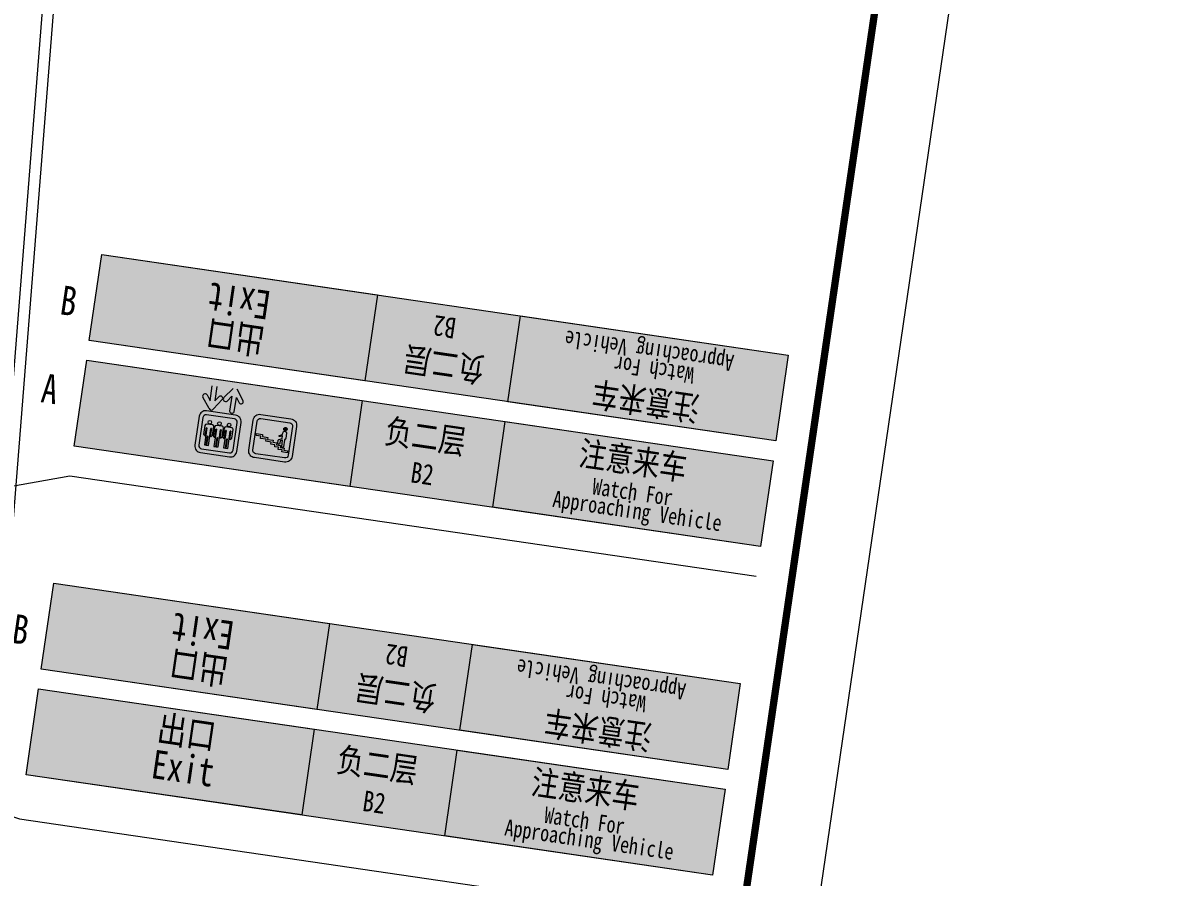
# Model space of a CAD drawing. Header units: inches. Extents: x -414268 to 632271, y -366004 to 318730.
# Drawn here: x 402142 to 448575, y 73429 to 108398 of the extents above; entities that cross this region are included whole.
import ezdxf

# ---------------------------------------------------------------- set-up
doc = ezdxf.new("R2010")
doc.units = ezdxf.units.IN
doc.header["$LTSCALE"] = 1200
doc.header["$MEASUREMENT"] = 0
doc.layers.get('0').update_dxf_attribs({"linetype": 'CONTINUOUS', "lineweight": 0})
doc.layers.add('0--灯箱--字', color=7, linetype='CONTINUOUS', lineweight=0, true_color=0xf7f7f7)
doc.layers.add('0-栋牌字体', color=7, linetype='CONTINUOUS', lineweight=0, true_color=0xf7f7f7)
for name, color, linetype, lineweight in [('0--灯箱字(黄底黑字)', 7, 'CONTINUOUS', 0), ('0-增加车位', 6, 'CONTINUOUS', 0), ('COLUMN', 7, 'CONTINUOUS', 0), ('PUB_TITLE', 7, 'CONTINUOUS', 0)]:
    doc.layers.add(name, color=color, linetype=linetype, lineweight=lineweight)
doc.styles.add('-宋体', font='', dxfattribs={"width": 0.8})
doc.styles.add('-黑体', font='simhei.ttf', dxfattribs={"width": 0.8})
doc.styles.get('-宋体').set_extended_font_data('SimSun')

# ---------------------------------------------------------------- blocks, each defined once
blk = doc.blocks.new('A$C27BC456A')
blk.add_hatch(color=250).paths.add_polyline_path([(14885, 112856), (14885, 114956), (8330, 114956), (8330, 112856)])
at = {"color": 250}
blk.add_lwpolyline([(8330, 114956), (14885, 114956), (14885, 112856), (8330, 112856), (8330, 114956)], dxfattribs=at)
blk = doc.blocks.new('A$C744A17C1')
at = {"true_color": 0xf7f7f7}
h = blk.add_hatch(color=7, dxfattribs=at)
edge = h.paths.add_edge_path()
edge.add_line((-3036, 95701), (-4283, 95701))
edge.add_arc((-4283, 95427), 273, 90, 180)
edge.add_line((-4556, 95427), (-4556, 94185))
edge.add_arc((-4283, 94185), 273, 180, 270)
edge.add_line((-4283, 93912), (-3036, 93912))
edge.add_arc((-3036, 94185), 273, 270, 360)
edge.add_line((-2763, 94185), (-2763, 95427))
edge.add_arc((-3036, 95427), 273, 0, 90)
edge = h.paths.add_edge_path(flags=16)
edge.add_line((-3061, 95535), (-4258, 95535))
edge.add_arc((-4258, 95403), 132, 90, 180)
edge.add_line((-4390, 95403), (-4390, 94210))
edge.add_arc((-4258, 94210), 132, 180, 270)
edge.add_line((-4258, 94078), (-3061, 94078))
edge.add_arc((-3061, 94210), 132, 270, 360)
edge.add_line((-2928, 94210), (-2928, 95403))
edge.add_arc((-3061, 95403), 132, 0, 90)
for points in [[(-4106, 95186), (-4093, 95189), (-4081, 95195), (-4071, 95203), (-4063, 95213), (-4056, 95224), (-4052, 95236), (-4051, 95250), (-4052, 95263), (-4056, 95275), (-4063, 95286), (-4071, 95296), (-4081, 95304), (-4093, 95310), (-4106, 95314), (-4119, 95315), (-4134, 95314), (-4146, 95310), (-4158, 95304), (-4168, 95296), (-4176, 95286), (-4182, 95275), (-4187, 95263), (-4188, 95250), (-4187, 95236), (-4182, 95224), (-4176, 95213), (-4168, 95203), (-4158, 95195), (-4146, 95189), (-4133, 95186), (-4119, 95184)], [(-4150, 94529), (-4150, 94521), (-4147, 94514), (-4143, 94507), (-4138, 94502), (-4126, 94495), (-4111, 94492), (-4097, 94495), (-4091, 94497), (-4085, 94502), (-4080, 94507), (-4076, 94514), (-4074, 94521), (-4073, 94530), (-4073, 94786), (-3976, 94739), (-3975, 94643), (-3974, 94633), (-3972, 94625), (-3968, 94617), (-3963, 94612), (-3957, 94607), (-3951, 94604), (-3936, 94601), (-3922, 94603), (-3916, 94606), (-3910, 94611), (-3905, 94616), (-3901, 94623), (-3898, 94631), (-3898, 94641), (-3898, 94756), (-3900, 94770), (-3905, 94780), (-3913, 94789), (-3922, 94795), (-3922, 94795), (-4039, 94850), (-4039, 94962), (-3945, 94916), (-3932, 94912), (-3920, 94914), (-3911, 94919), (-3905, 94927), (-3902, 94936), (-3904, 94946), (-3910, 94955), (-3915, 94960), (-3922, 94963), (-4039, 95021), (-4039, 95091), (-4041, 95107), (-4046, 95120), (-4053, 95132), (-4063, 95141), (-4074, 95148), (-4086, 95154), (-4100, 95156), (-4114, 95158), (-4128, 95157), (-4142, 95154), (-4155, 95148), (-4166, 95141), (-4175, 95132), (-4183, 95121), (-4188, 95108), (-4190, 95093), (-4190, 94884), (-4189, 94874), (-4186, 94864), (-4177, 94847), (-4164, 94833), (-4150, 94822), (-4150, 94794)]]:
    blk.add_hatch(color=256).paths.add_polyline_path(points)
blk.add_hatch(color=7, dxfattribs=at).paths.add_polyline_path([(-2973, 94899), (-3229, 94898), (-3229, 94814), (-3456, 94813), (-3456, 94729), (-3683, 94728), (-3683, 94643), (-3849, 94643), (-3848, 94559), (-4016, 94558), (-4016, 94474), (-4177, 94473), (-4177, 94389), (-4338, 94388), (-4337, 94303), (-4113, 94304), (-4113, 94389), (-3952, 94389), (-3952, 94474), (-3789, 94474), (-3789, 94559), (-3621, 94559), (-3621, 94636), (-3621, 94644), (-3394, 94644), (-3395, 94729), (-3167, 94729), (-3168, 94814), (-2973, 94814)])
at = {"color": 7, "lineweight": 0, "ltscale": 5, "true_color": 0xf7f7f7}
for points in [[(-3036, 95701), (-4283, 95701, 0.414214), (-4556, 95427), (-4556, 94185, 0.414214), (-4283, 93912), (-3036, 93912, 0.414214), (-2763, 94185), (-2763, 95427, 0.414214)], [(-3061, 95535), (-4258, 95535, 0.414214), (-4390, 95403), (-4390, 94210, 0.414214), (-4258, 94078), (-3061, 94078, 0.414214), (-2928, 94210), (-2928, 95403, 0.414214)]]:
    blk.add_lwpolyline(points, format="xyb", close=True, dxfattribs=at)
at = {"color": 7, "true_color": 0xf7f7f7}
blk.add_lwpolyline([(-2972, 94814), (-2973, 94899), (-3229, 94898), (-3229, 94814), (-3456, 94813), (-3456, 94729), (-3683, 94728), (-3683, 94643), (-3849, 94643), (-3848, 94559), (-4016, 94558), (-4016, 94474), (-4177, 94473), (-4177, 94389), (-4338, 94388), (-4337, 94303), (-4113, 94304), (-4113, 94389), (-3952, 94389), (-3952, 94474), (-3789, 94474), (-3789, 94559), (-3621, 94559), (-3621, 94636), (-3621, 94644), (-3394, 94644), (-3395, 94729), (-3167, 94729), (-3168, 94814), (-2973, 94814), (-2973, 94899)], dxfattribs=at)
at = {"layer": '0-栋牌字体', "linetype": 'ByBlock'}
for points in [[(-4106, 95186), (-4093, 95189), (-4081, 95195), (-4071, 95203), (-4063, 95213), (-4056, 95224), (-4052, 95236), (-4051, 95250), (-4052, 95263), (-4056, 95275), (-4063, 95286), (-4071, 95296), (-4081, 95304), (-4093, 95310), (-4106, 95314), (-4119, 95315), (-4134, 95314), (-4146, 95310), (-4158, 95304), (-4168, 95296), (-4176, 95286), (-4182, 95275), (-4187, 95263), (-4188, 95250), (-4187, 95236), (-4182, 95224), (-4176, 95213), (-4168, 95203), (-4158, 95195), (-4146, 95189), (-4133, 95186), (-4119, 95184)], [(-4150, 94529), (-4150, 94521), (-4147, 94514), (-4143, 94507), (-4138, 94502), (-4126, 94495), (-4111, 94492), (-4097, 94495), (-4091, 94497), (-4085, 94502), (-4080, 94507), (-4076, 94514), (-4074, 94521), (-4073, 94530), (-4073, 94786), (-3976, 94739), (-3975, 94643), (-3974, 94633), (-3972, 94625), (-3968, 94617), (-3963, 94612), (-3957, 94607), (-3951, 94604), (-3936, 94601), (-3922, 94603), (-3916, 94606), (-3910, 94611), (-3905, 94616), (-3901, 94623), (-3898, 94631), (-3898, 94641), (-3898, 94756), (-3900, 94770), (-3905, 94780), (-3913, 94789), (-3922, 94795), (-3922, 94795), (-4039, 94850), (-4039, 94962), (-3945, 94916), (-3932, 94912), (-3920, 94914), (-3911, 94919), (-3905, 94927), (-3902, 94936), (-3904, 94946), (-3910, 94955), (-3915, 94960), (-3922, 94963), (-4039, 95021), (-4039, 95091), (-4041, 95107), (-4046, 95120), (-4053, 95132), (-4063, 95141), (-4074, 95148), (-4086, 95154), (-4100, 95156), (-4114, 95158), (-4128, 95157), (-4142, 95154), (-4155, 95148), (-4166, 95141), (-4175, 95132), (-4183, 95121), (-4188, 95108), (-4190, 95093), (-4190, 94884), (-4189, 94874), (-4186, 94864), (-4177, 94847), (-4164, 94833), (-4150, 94822), (-4150, 94794)]]:
    blk.add_lwpolyline(points, close=True, dxfattribs=at)

msp = doc.modelspace()

# ---------------------------------------------------------------- hatches: boundary and pattern name
for points in [[(416660.4, 97259), (405381.4, 98908.6), (404867.8, 95397), (416146.8, 93747.4)], [(415527.2, 89424.1), (416040.7, 92935.7), (404761.8, 94585.3), (404248.2, 91073.6)], [(421379.9, 88568.1), (432341.4, 86965), (432855, 90476.6), (421893.5, 92079.7)], [(414694, 83813.7), (403415, 85463.3), (402901.4, 81951.6), (414180.4, 80302.1)], [(413560.8, 75978.7), (414074.3, 79490.4), (402795.4, 81139.9), (402281.8, 77628.3)], [(419413.5, 75122.8), (430375, 73519.6), (430888.6, 77031.3), (419927.1, 78634.4)]]:
    msp.add_hatch(color=250).paths.add_polyline_path(points)
at = {"lineweight": 0, "ltscale": 5}
for points in [[(421999.5, 92891.4), (416146.8, 93747.4), (416660.4, 97259), (422513.1, 96403.1)], [(416040.7, 92935.7), (421893.5, 92079.7), (421379.9, 88568.1), (415527.2, 89424.1)], [(420033.1, 79446.1), (414180.4, 80302.1), (414694, 83813.7), (420546.7, 82957.7)], [(414074.3, 79490.4), (419927.1, 78634.4), (419413.5, 75122.8), (413560.8, 75978.7)]]:
    msp.add_hatch(color=152, dxfattribs=at).paths.add_polyline_path(points)
at = {"lineweight": 0, "ltscale": 5, "true_color": 0xf7f7f7}
for points in [[(409514.9, 93073.2, -0.9042848), (409689.2, 93171.7), (409809.2, 92928.2), (409898.2, 93536.4, -0.7104157), (410094.1, 93507.8), (410008.8, 92924.6), (410184.4, 93103.7, -0.8769134), (410310.5, 92976.5), (409945.2, 92592.9, -0.6624751), (409771.9, 92618.2)], [(410749.2, 93424, -0.6624751), (410922.5, 93398.6), (411162.7, 92926.4, -0.8769134), (411005.4, 92840.7), (410888.5, 93062.5), (410803.2, 92479.4, -0.7104157), (410607.3, 92508), (410696.2, 93116.3), (410511.5, 92917.4, -0.9042848), (410372.7, 93061.6)]]:
    msp.add_hatch(color=7, dxfattribs=at).paths.add_polyline_path(points)
h = msp.add_hatch(color=7, dxfattribs=at)
edge = h.paths.add_edge_path(flags=0)
edge.add_arc((409801.9, 92051), 74, 531.6794, 891.6794, ccw=False)
edge = h.paths.add_edge_path(flags=0)
edge.add_arc((410193.5, 91993.7), 74, 531.6794, 891.6794, ccw=False)
edge = h.paths.add_edge_path(flags=0)
edge.add_arc((410589, 91935.9), 74, 531.6794, 891.6794, ccw=False)
edge = h.paths.add_edge_path()
edge.add_line((410855.6, 92340.8), (409664.6, 92515))
edge.add_arc((409626.4, 92253.8), 263.9, 801.6794, 891.6794)
edge.add_line((409365.2, 92292), (409191.6, 91105))
edge.add_arc((409452.8, 91066.8), 263.9, 891.6794, 981.6794)
edge.add_line((409414.6, 90805.7), (410605.6, 90631.5))
edge.add_arc((410643.8, 90892.7), 263.9, 621.6794, 711.6794)
edge.add_line((410905, 90854.5), (411078.6, 92041.5))
edge.add_arc((410817.4, 92079.7), 263.9, 711.6794, 801.6794)
edge = h.paths.add_edge_path(flags=16)
edge.add_line((410808.7, 92186), (409665.1, 92353.2))
edge.add_arc((409646.6, 92226.6), 128, 801.6794, 891.6794)
edge.add_line((409520, 92245.2), (409353.4, 91105.6))
edge.add_arc((409480, 91087.1), 128, 891.6794, 981.6794)
edge.add_line((409461.5, 90960.5), (410605, 90793.3))
edge.add_arc((410623.6, 90919.9), 128, 621.6794, 711.6794)
edge.add_line((410750.2, 90901.3), (410916.8, 92040.9))
edge.add_arc((410790.2, 92059.4), 128, 711.6794, 801.6794)
edge = h.paths.add_edge_path(flags=0)
edge.add_line((409679.8, 91822.8), (409661.7, 91825.4))
edge.add_line((409661.7, 91825.4), (409615.2, 91507))
edge.add_arc((409607.3, 91508.2), 8, 621.6794, 711.6794, ccw=False)
edge.add_line((409606.1, 91500.3), (409589.5, 91502.7))
edge.add_arc((409590.6, 91510.6), 8, 579.75941, 621.6794, ccw=False)
edge.add_line((409584.5, 91505.5), (409576.2, 91515.5))
edge.add_line((409576.2, 91515.5), (409549.2, 91547.9))
edge.add_arc((409555.3, 91553), 8, 531.6794, 579.75941, ccw=False)
edge.add_line((409547.4, 91554.2), (409601.2, 91921.7))
edge.add_arc((409664.5, 91912.5), 64, 801.6794, 891.6794, ccw=False)
edge.add_line((409673.7, 91975.8), (409909.1, 91941.4))
edge.add_arc((409899.8, 91878.1), 64, 711.6794, 801.6794, ccw=False)
edge.add_line((409963.1, 91868.8), (409911.5, 91516.1))
edge.add_line((409911.5, 91516.1), (409861.4, 91466.2))
edge.add_arc((409855.8, 91471.9), 8, 621.6794, 674.85909, ccw=False)
edge.add_line((409854.6, 91464), (409827.7, 91467.9))
edge.add_arc((409828.8, 91475.9), 8, 531.6794, 621.6794, ccw=False)
edge.add_line((409820.9, 91477), (409867.5, 91795.7))
edge.add_line((409867.5, 91795.7), (409848.3, 91798.5))
edge.add_line((409848.3, 91798.5), (409745.5, 91095.7))
edge.add_line((409745.5, 91095.7), (409668.6, 91107))
edge.add_line((409668.6, 91107), (409724, 91485.4))
edge.add_line((409724, 91485.4), (409709.4, 91487.5))
edge.add_line((409709.4, 91487.5), (409654.1, 91109.1))
edge.add_line((409654.1, 91109.1), (409577, 91120.4))
edge.add_line((409577, 91120.4), (409679.8, 91822.8))
edge = h.paths.add_edge_path(flags=0)
edge.add_line((410071.4, 91765.5), (410053.3, 91768.1))
edge.add_line((410053.3, 91768.1), (410006.8, 91449.8))
edge.add_arc((409998.9, 91450.9), 8, 621.6794, 711.6794, ccw=False)
edge.add_line((409997.7, 91443), (409981.1, 91445.4))
edge.add_arc((409982.2, 91453.3), 8, 579.75941, 621.6794, ccw=False)
edge.add_line((409976.1, 91448.2), (409967.8, 91458.2))
edge.add_line((409967.8, 91458.2), (409940.8, 91490.6))
edge.add_arc((409946.9, 91495.7), 8, 531.6794, 579.75941, ccw=False)
edge.add_line((409939, 91496.9), (409992.8, 91864.5))
edge.add_arc((410056.1, 91855.2), 64, 801.6794, 891.6794, ccw=False)
edge.add_line((410065.3, 91918.5), (410300.7, 91884.1))
edge.add_arc((410291.4, 91820.8), 64, 711.6794, 801.6794, ccw=False)
edge.add_line((410354.7, 91811.5), (410303.1, 91458.8))
edge.add_line((410303.1, 91458.8), (410253, 91409))
edge.add_arc((410247.4, 91414.6), 8, 621.6794, 674.85909, ccw=False)
edge.add_line((410246.2, 91406.7), (410219.3, 91410.7))
edge.add_arc((410220.4, 91418.6), 8, 531.6794, 621.6794, ccw=False)
edge.add_line((410212.5, 91419.7), (410259.1, 91738.4))
edge.add_line((410259.1, 91738.4), (410239.9, 91741.2))
edge.add_line((410239.9, 91741.2), (410137.1, 91038.5))
edge.add_line((410137.1, 91038.5), (410060.2, 91049.7))
edge.add_line((410060.2, 91049.7), (410115.6, 91428.1))
edge.add_line((410115.6, 91428.1), (410101, 91430.2))
edge.add_line((410101, 91430.2), (410045.7, 91051.8))
edge.add_line((410045.7, 91051.8), (409968.7, 91063.1))
edge.add_line((409968.7, 91063.1), (410071.4, 91765.5))
edge = h.paths.add_edge_path(flags=0)
edge.add_line((410466.6, 91707.7), (410448.5, 91710.3))
edge.add_line((410448.5, 91710.3), (410402, 91392))
edge.add_arc((410394, 91393.1), 8, 621.6794, 711.6794, ccw=False)
edge.add_line((410392.9, 91385.2), (410376.2, 91387.6))
edge.add_arc((410377.4, 91395.6), 8, 579.75941, 621.6794, ccw=False)
edge.add_line((410371.3, 91390.4), (410363, 91400.4))
edge.add_line((410363, 91400.4), (410336, 91432.8))
edge.add_arc((410342.1, 91438), 8, 531.6794, 579.75941, ccw=False)
edge.add_line((410334.2, 91439.1), (410388, 91806.7))
edge.add_arc((410451.3, 91797.4), 64, 801.6794, 891.6794, ccw=False)
edge.add_line((410460.5, 91860.7), (410695.8, 91826.3))
edge.add_arc((410686.6, 91763), 64, 711.6794, 801.6794, ccw=False)
edge.add_line((410749.9, 91753.7), (410698.3, 91401))
edge.add_line((410698.3, 91401), (410648.2, 91351.2))
edge.add_arc((410642.6, 91356.8), 8, 621.6794, 674.85909, ccw=False)
edge.add_line((410641.4, 91348.9), (410614.4, 91352.9))
edge.add_arc((410615.6, 91360.8), 8, 531.6794, 621.6794, ccw=False)
edge.add_line((410607.7, 91361.9), (410654.3, 91680.6))
edge.add_line((410654.3, 91680.6), (410635.1, 91683.4))
edge.add_line((410635.1, 91683.4), (410532.3, 90980.7))
edge.add_line((410532.3, 90980.7), (410455.4, 90991.9))
edge.add_line((410455.4, 90991.9), (410510.8, 91370.3))
edge.add_line((410510.8, 91370.3), (410496.2, 91372.4))
edge.add_line((410496.2, 91372.4), (410440.9, 90994))
edge.add_line((410440.9, 90994), (410363.8, 91005.3))
edge.add_line((410363.8, 91005.3), (410466.6, 91707.7))
at = {"layer": '0--灯箱--字'}
for points in [[(406137.2, 96860.4), (406633.8, 96240), (407127.2, 96167.9), (406794.5, 96583.5), (407934, 96416.9), (407985.7, 96770.8), (406846.2, 96937.4), (407284, 97240.4), (406790.7, 97312.5)], [(404014.6, 83627.5), (404511.2, 83007.2), (405004.5, 82935), (404671.8, 83350.7), (405811.3, 83184), (405863.1, 83537.9), (404723.6, 83704.6), (405161.4, 84007.5), (404668.1, 84079.7)], [(403380.4, 79412.7), (403877, 78792.3), (404370.4, 78720.2), (404037.6, 79135.8), (405177.2, 78969.2), (405228.9, 79323.1), (404089.4, 79489.8), (404527.2, 79792.7), (404033.9, 79864.8)]]:
    msp.add_hatch(color=256, dxfattribs=at).paths.add_polyline_path(points)
at = {"layer": '0--灯箱--字', "true_color": 0xf7f7f7}
msp.add_hatch(color=7, dxfattribs=at).paths.add_polyline_path([(405669.8, 92771), (406298.2, 93205.7), (406772.5, 93136.4), (406351.5, 92845.1), (407447.2, 92684.8), (407397.5, 92344.5), (406301.8, 92504.8), (406621.7, 92105.1), (406147.3, 92174.5)])

# ---------------------------------------------------------------- linework, layer by layer
at = {"color": 7, "lineweight": 0, "ltscale": 5, "true_color": 0xf7f7f7}
for p, q in [((409909.1, 91941.4), (409673.7, 91975.8)), ((409601.2, 91921.7), (409547.4, 91554.2)), ((409549.2, 91547.9), (409576.2, 91515.5)), ((409576.2, 91515.5), (409584.5, 91505.5)), ((409679.8, 91822.8), (409577, 91120.4)), ((409589.5, 91502.7), (409606.1, 91500.3)), ((409615.2, 91507), (409661.7, 91825.4)), ((409654.1, 91109.1), (409709.4, 91487.5)), ((409679.8, 91822.8), (409661.7, 91825.4)), ((409724, 91485.4), (409668.6, 91107)), ((409709.4, 91487.5), (409724, 91485.4)), ((409745.5, 91095.7), (409848.3, 91798.5)), ((409867.5, 91795.7), (409820.9, 91477)), ((409867.5, 91795.7), (409848.3, 91798.5)), ((409861.4, 91466.2), (409911.5, 91516.1)), ((409911.5, 91516.1), (409963.1, 91868.8)), ((409992.8, 91864.5), (409939, 91496.9)), ((409940.8, 91490.6), (409967.8, 91458.2)), ((410071.4, 91765.5), (409968.7, 91063.1)), ((410006.8, 91449.8), (410053.3, 91768.1)), ((410071.4, 91765.5), (410053.3, 91768.1)), ((410300.7, 91884.1), (410065.3, 91918.5)), ((410137.1, 91038.5), (410239.9, 91741.2)), ((410259.1, 91738.4), (410212.5, 91419.7)), ((410259.1, 91738.4), (410239.9, 91741.2)), ((410303.1, 91458.8), (410354.7, 91811.5)), ((410388, 91806.7), (410334.2, 91439.1)), ((410466.6, 91707.7), (410363.8, 91005.3)), ((410402, 91392), (410448.5, 91710.3)), ((410466.6, 91707.7), (410448.5, 91710.3)), ((410695.8, 91826.3), (410460.5, 91860.7)), ((410532.3, 90980.7), (410635.1, 91683.4)), ((410654.3, 91680.6), (410607.7, 91361.9)), ((410654.3, 91680.6), (410635.1, 91683.4)), ((410698.3, 91401), (410749.9, 91753.7)), ((409577, 91120.4), (409654.1, 91109.1)), ((409668.6, 91107), (409745.5, 91095.7)), ((409827.7, 91467.9), (409854.6, 91464)), ((409967.8, 91458.2), (409976.1, 91448.2)), ((409968.7, 91063.1), (410045.7, 91051.8)), ((409981.1, 91445.4), (409997.7, 91443)), ((410045.7, 91051.8), (410101, 91430.2)), ((410115.6, 91428.1), (410060.2, 91049.7)), ((410060.2, 91049.7), (410137.1, 91038.5)), ((410101, 91430.2), (410115.6, 91428.1)), ((410219.3, 91410.7), (410246.2, 91406.7)), ((410253, 91409), (410303.1, 91458.8)), ((410336, 91432.8), (410363, 91400.4)), ((410363, 91400.4), (410371.3, 91390.4)), ((410376.2, 91387.6), (410392.9, 91385.2)), ((410440.9, 90994), (410496.2, 91372.4)), ((410510.8, 91370.3), (410455.4, 90991.9)), ((410496.2, 91372.4), (410510.8, 91370.3)), ((410614.4, 91352.9), (410641.4, 91348.9)), ((410648.2, 91351.2), (410698.3, 91401)), ((410363.8, 91005.3), (410440.9, 90994)), ((410455.4, 90991.9), (410532.3, 90980.7))]:
    msp.add_line(p, q, dxfattribs=at)
at = {"color": 250}
for points in [[(432961, 91288.3), (404867.8, 95397), (405381.4, 98908.6), (433474.6, 94799.9), (432961, 91288.3)], [(416146.8, 93747.4), (404867.8, 95397), (405381.4, 98908.6), (416660.4, 97259), (416146.8, 93747.4)], [(416146.8, 93747.4), (404867.8, 95397), (405381.4, 98908.6), (416660.4, 97259), (416146.8, 93747.4)], [(404761.8, 94585.3), (432855, 90476.6), (432341.4, 86965), (404248.2, 91073.6), (404761.8, 94585.3)], [(404761.8, 94585.3), (416040.7, 92935.7), (415527.2, 89424.1), (404248.2, 91073.6), (404761.8, 94585.3)], [(421893.5, 92079.7), (432855, 90476.6), (432341.4, 86965), (421379.9, 88568.1), (421893.5, 92079.7)], [(421893.5, 92079.7), (432855, 90476.6), (432341.4, 86965), (421379.9, 88568.1), (421893.5, 92079.7)], [(430994.6, 77843), (402901.4, 81951.6), (403415, 85463.3), (431508.2, 81354.6), (430994.6, 77843)], [(414180.4, 80302.1), (402901.4, 81951.6), (403415, 85463.3), (414694, 83813.7), (414180.4, 80302.1)], [(414180.4, 80302.1), (402901.4, 81951.6), (403415, 85463.3), (414694, 83813.7), (414180.4, 80302.1)], [(402795.4, 81139.9), (430888.6, 77031.3), (430375, 73519.6), (402281.8, 77628.3), (402795.4, 81139.9)], [(402795.4, 81139.9), (414074.3, 79490.4), (413560.8, 75978.7), (402281.8, 77628.3), (402795.4, 81139.9)], [(419927.1, 78634.4), (430888.6, 77031.3), (430375, 73519.6), (419413.5, 75122.8), (419927.1, 78634.4)], [(419927.1, 78634.4), (430888.6, 77031.3), (430375, 73519.6), (419413.5, 75122.8), (419927.1, 78634.4)]]:
    msp.add_lwpolyline(points, dxfattribs=at)
at = {"color": 7, "lineweight": 0, "ltscale": 5, "true_color": 0xf7f7f7}
for points in [[(410855.6, 92340.8), (409664.6, 92515, 0.4142136), (409365.2, 92292), (409191.6, 91105, 0.4142136), (409414.6, 90805.7), (410605.6, 90631.5, 0.4142136), (410905, 90854.5), (411078.6, 92041.5, 0.4142136)], [(410808.7, 92186), (409665.1, 92353.2, 0.4142136), (409520, 92245.2), (409353.4, 91105.6, 0.4142136), (409461.5, 90960.5), (410605, 90793.3, 0.4142136), (410750.2, 90901.3), (410916.8, 92040.9, 0.4142136)]]:
    msp.add_lwpolyline(points, format="xyb", close=True, dxfattribs=at)
at = {"color": 6}
for points in [[(388350.2, 87062.1), (404070.2, 89856.7), (432163.4, 85748)], [(369250.9, 86563.2), (402016.7, 75815.8), (430109.9, 71707.1)]]:
    msp.add_lwpolyline(points, dxfattribs=at)
at = {"color": 7, "lineweight": 0, "ltscale": 5, "true_color": 0xf7f7f7}
for centre in [(409801.9, 92051), (410193.5, 91993.7), (410589, 91935.9)]:
    msp.add_circle(centre, 74, dxfattribs=at)
for centre, radius, start, end in [((409664.5, 91912.5), 64, 81.6794, 171.6794), ((409899.8, 91878.1), 64, 351.6794, 81.6794), ((409555.3, 91553), 8, 171.6794, 219.75941), ((409590.6, 91510.6), 8, 219.75941, 261.6794), ((409607.3, 91508.2), 8, 261.6794, 351.6794), ((409828.8, 91475.9), 8, 171.6794, 261.6794), ((409946.9, 91495.7), 8, 171.6794, 219.75941), ((410056.1, 91855.2), 64, 81.6794, 171.6794), ((410291.4, 91820.8), 64, 351.6794, 81.6794), ((410451.3, 91797.4), 64, 81.6794, 171.6794), ((410686.6, 91763), 64, 351.6794, 81.6794), ((409855.8, 91471.9), 8, 261.6794, 314.85909), ((409982.2, 91453.3), 8, 219.75941, 261.6794), ((409998.9, 91450.9), 8, 261.6794, 351.6794), ((410220.4, 91418.6), 8, 171.6794, 261.6794), ((410247.4, 91414.6), 8, 261.6794, 314.85909), ((410342.1, 91438), 8, 171.6794, 219.75941), ((410377.4, 91395.6), 8, 219.75941, 261.6794), ((410394, 91393.1), 8, 261.6794, 351.6794), ((410615.6, 91360.8), 8, 171.6794, 261.6794), ((410642.6, 91356.8), 8, 261.6794, 314.85909)]:
    msp.add_arc(centre, radius, start, end, dxfattribs=at)
at = {"layer": '0-增加车位', "color": 7, "lineweight": 0, "ltscale": 5, "true_color": 0xf7f7f7}
for points in [[(409689.2, 93171.7), (409809.2, 92928.2), (409898.2, 93536.4)], [(410094.1, 93507.8), (410008.8, 92924.6)], [(410749.2, 93424), (410749.2, 93424), (410372.4, 93061.4), (410372.5, 93061.4)], [(411162.7, 92926.4), (410922.5, 93398.6)], [(409771.9, 92618.2), (409771.9, 92618.2), (409514.7, 93073.5), (409514.7, 93073.5)], [(410310.5, 92976.5), (409945.2, 92592.9)], [(410008.8, 92924.6), (410184.4, 93103.7)], [(410511.5, 92917.4), (410696.2, 93116.3), (410607.3, 92508)], [(410803.2, 92479.4), (410888.5, 93062.5)], [(410888.5, 93062.5), (411005.4, 92840.7)]]:
    msp.add_lwpolyline(points, dxfattribs=at)
for centre, radius, start, end in [((409607, 93113.7), 100.6, 35.21531, 203.70555), ((410239.1, 93031.8), 90.3, 322.25443, 127.24626), ((410449.3, 92996.5), 100.6, 139.65325, 308.14349), ((411078.4, 92893.9), 90.3, 216.11254, 21.10437), ((409863.9, 92642.2), 95.1, 194.63244, 328.72636), ((410710.2, 92527.8), 104.8, 190.89823, 332.46057)]:
    msp.add_arc(centre, radius, start, end, dxfattribs=at)
at = {"layer": 'COLUMN'}
for points in [[(401078, 79646.6), (407080.4, 155410.3), (331663.3, 166440.2, -0.0568122), (312564.1, 168002.5, 0.0239362), (311679.2, 95649.1, 0.3621818), (320225.8, 86110.6), (395371.9, 75120.6)], [(400644.9, 79877.4), (406598.6, 155026), (331637.7, 165989.1, -0.0551749), (312982.7, 167462.7, 0.0237661), (312128.9, 95665.2, 0.3621818), (320290.9, 86555.9), (395244.6, 75594)]]:
    msp.add_lwpolyline(points, format="xyb", close=True, dxfattribs=at)
at = {"layer": 'PUB_TITLE'}
msp.add_lwpolyline([(254017.2, 68303.4), (272250.9, 192977.1), (448575.2, 167189.5), (430341.5, 42515.8)], close=True, dxfattribs=at)
at = {"layer": 'PUB_TITLE', "const_width": 300}
msp.add_lwpolyline([(261872.4, 70186.5), (427807.2, 45918.3), (445172.6, 164655.2), (279237.9, 188923.4)], close=True, dxfattribs=at)

# ---------------------------------------------------------------- block references
at = {"xscale": 1.689999999944121, "yscale": 1.690000000002328, "zscale": 1.68999999998348, "rotation": 171.6793996826179}
for p in [(475003.8, 281481.1), (473037.4, 268035.8)]:
    msp.add_blockref('A$C27BC456A', p, dxfattribs=at)
at = {"xscale": -1, "rotation": 351.6793996836047}
msp.add_blockref('A$C744A17C1', (395033.8, -1883.5), dxfattribs=at)

# ---------------------------------------------------------------- texts
at = {"color": 1, "style": '-黑体', "width": 0.8}
for s, p in [('B', (403621.8, 96475.5)), ('A', (402849.9, 92876.7)), ('B', (401655.4, 83030.2))]:
    msp.add_text(s, height=1190.7, rotation=351.6794, dxfattribs=at).set_placement(p)
at = {"layer": '0--灯箱字(黄底黑字)', "color": 7, "true_color": 0xffffff, "style": '-宋体', "width": 0.8}
for s, height, rotation, p in [('Exit', 1170, 171.6794, (412344.5, 97399)), ('出口', 1098.5, 171.6794, (412114.9, 95902.9)), ('B2', 845, 171.6794, (419925.2, 96300.7)), (' Approaching Vehicle', 673.92, 171.6794, (431644.2, 94745.7)), ('负二层', 1014, 171.6794, (421104.8, 94670.7)), ('Watch For ', 673.92, 171.6794, (429654.8, 94285.8)), ('注意来车', 1014, 171.6794, (429901.6, 93093.6)), ('负二层', 1014, 351.6794, (416912.8, 91210.6)), ('注意来车', 1014, 351.6794, (424862.6, 90298.2)), ('B2', 845, 351.6794, (417979.6, 89597.1)), ('Watch For ', 673.92, 351.6794, (425426.4, 89107.2)), (' Approaching Vehicle', 673.92, 351.6794, (423436.9, 88647.2)), ('Exit', 1170, 171.6794, (410850.7, 83884.5)), ('出口', 1098.5, 171.6794, (410621.1, 82388.5)), ('B2', 845, 171.6794, (417958.8, 82855.4)), (' Approaching Vehicle', 673.92, 171.6794, (429677.8, 81300.4)), ('负二层', 1014, 171.6794, (419138.4, 81225.4)), ('Watch For ', 673.92, 171.6794, (427688.4, 80840.4)), ('注意来车', 1014, 171.6794, (427950.9, 79646)), ('出口', 1098.5, 351.6794, (407590.9, 78995)), ('Exit', 1170, 351.6794, (407361.3, 77498.9)), ('负二层', 1014, 351.6794, (414946.4, 77765.2)), ('注意来车', 1014, 351.6794, (422911.9, 76850.6)), ('B2', 845, 351.6794, (416013.2, 76151.7)), ('Watch For ', 673.92, 351.6794, (423460, 75661.8)), (' Approaching Vehicle', 673.92, 351.6794, (421470.5, 75201.9))]:
    msp.add_text(s, height=height, rotation=rotation, dxfattribs=at).set_placement(p)

doc.saveas('drawing.dxf')
